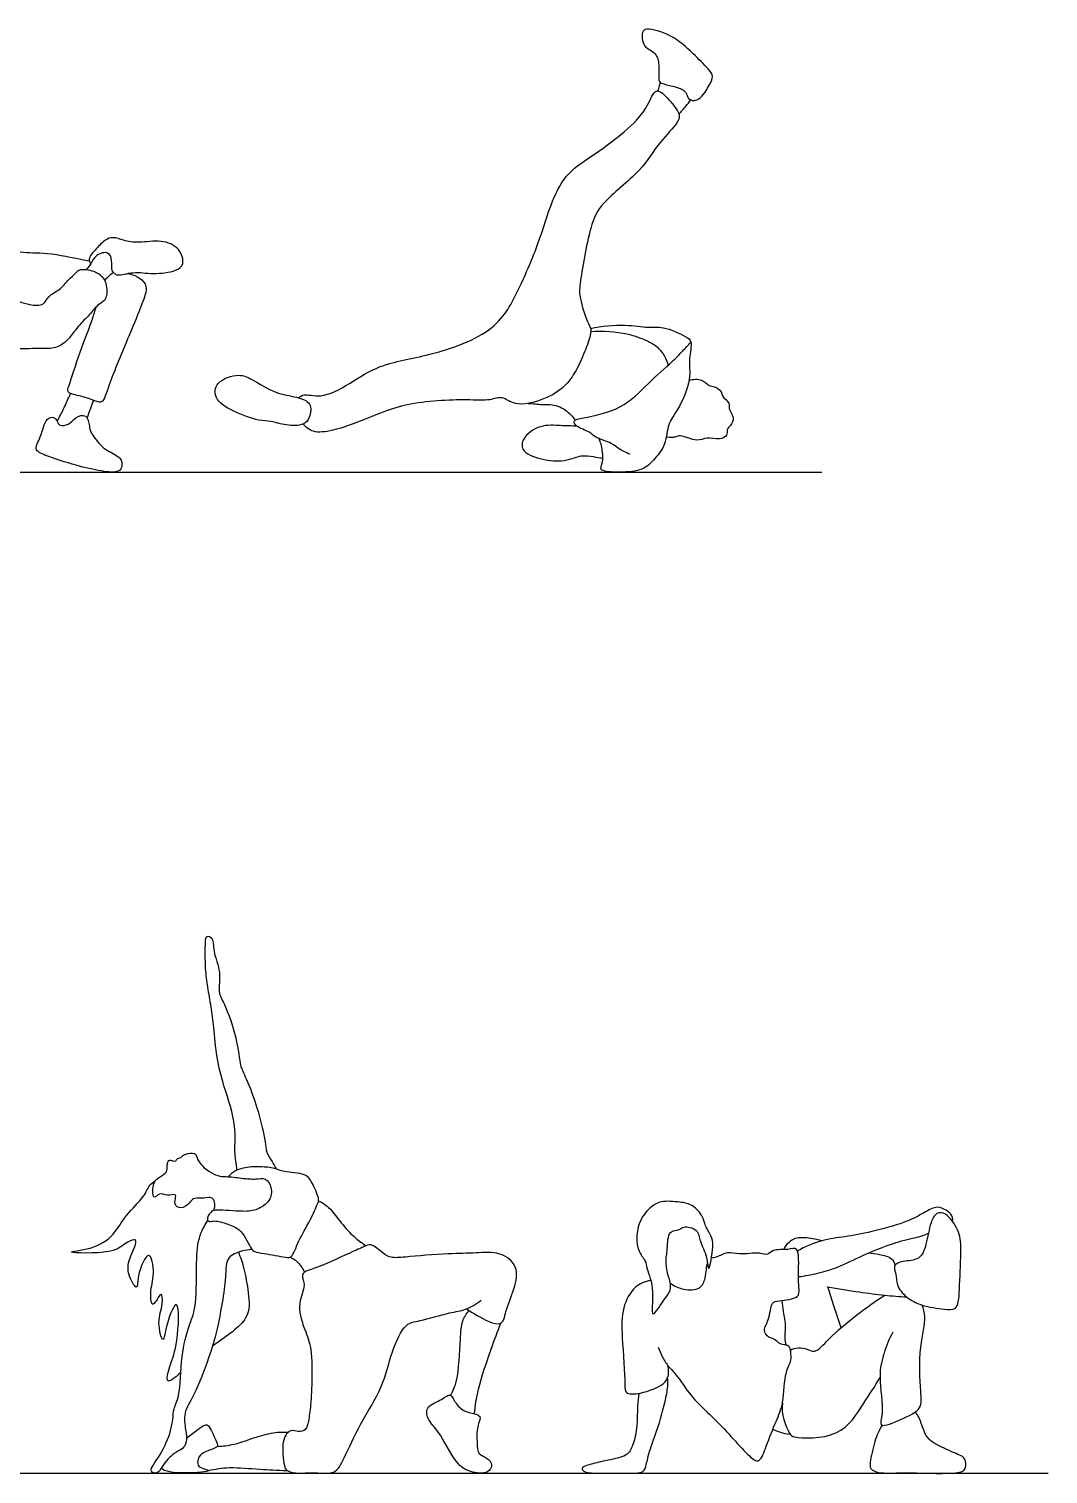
# Model space of a CAD drawing. Header units: millimetres. Extents: x 71.6 to 121.6, y 1.1 to 34.5.
# Drawn here: x 101.74 to 104.912, y 10.921 to 15.42 of the extents above; entities that cross this region are included whole.
import ezdxf

# ---------------------------------------------------------------- set-up
doc = ezdxf.new("R2010")
doc.units = ezdxf.units.MM

msp = doc.modelspace()

# ---------------------------------------------------------------- linework, layer by layer
for p, q in [((89.5772, 14.0402), (104.2076, 14.0402)), ((89.5772, 10.9244), (104.9122, 10.9244))]:
    msp.add_line(p, q)
for points, knots in [([(103.7092, 15.2506), (103.7022, 15.2539), (103.6988, 15.2647), (103.7032, 15.313), (103.6903, 15.3494), (103.6503, 15.3613), (103.6459, 15.4103), (103.6652, 15.4238), (103.7454, 15.4011), (103.805, 15.3453), (103.8527, 15.2977), (103.873, 15.272), (103.8565, 15.2416), (103.8254, 15.1906), (103.787, 15.1997), (103.7891, 15.2374), (103.724, 15.2436), (103.7092, 15.2506)], [0, 0, 0, 0, 0.228808, 0.61416, 0.951929, 1.292406, 1.65042, 1.881988, 2.371918, 2.898228, 3.356773, 3.648821, 3.965742, 4.388237, 4.678635, 4.976121, 5.456487, 5.456487, 5.456487, 5.456487]), ([(103.6977, 15.2264), (103.6997, 15.2318), (103.7022, 15.2392), (103.7047, 15.2493), (103.7055, 15.2528)], [0, 0, 0, 0, 0.2331204, 0.3502923, 0.3502923, 0.3502923, 0.3502923]), ([(102.5798, 14.2713), (102.5852, 14.2751), (102.5975, 14.2861), (102.6528, 14.2673), (102.7421, 14.3168), (102.8332, 14.3785), (102.9892, 14.4007), (103.196, 14.4727), (103.2661, 14.61), (103.3283, 14.7518), (103.3652, 14.8823), (103.4154, 14.9761), (103.5017, 15.0286), (103.6061, 15.1064), (103.6657, 15.1714), (103.6896, 15.2444), (103.7332, 15.1979), (103.7696, 15.1555), (103.7591, 15.1239), (103.6981, 15.065), (103.6468, 14.975), (103.5201, 14.8793), (103.4849, 14.806), (103.454, 14.6254), (103.4526, 14.5843), (103.4773, 14.5088), (103.489, 14.4901), (103.4894, 14.475), (103.4831, 14.45), (103.4702, 14.4139), (103.444, 14.3546), (103.4085, 14.3032), (103.3456, 14.2641), (103.2541, 14.2423), (103.2145, 14.2788), (103.1712, 14.2607), (103.0976, 14.2679), (102.9121, 14.2581), (102.7954, 14.2068), (102.6902, 14.1682), (102.6256, 14.1604), (102.6022, 14.1799), (102.5932, 14.1896)], [0, 0, 0, 0, 0.248326, 0.646227, 1.202174, 1.787989, 2.494169, 3.307429, 3.987731, 4.686525, 5.341387, 5.903482, 6.462999, 7.103347, 7.646133, 8.057593, 8.437941, 8.856832, 9.146819, 9.647012, 10.236476, 10.922059, 11.449836, 12.18854, 12.577337, 13.058162, 13.325842, 13.576585, 13.576585, 14.002359, 14.451626, 14.888002, 15.37391, 15.901489, 16.279502, 16.628445, 17.108788, 17.869432, 18.519045, 19.107875, 19.542508, 19.895348, 19.895348, 19.895348, 19.895348]), ([(103.7632, 15.1545), (103.7708, 15.1624), (103.783, 15.1761), (103.7951, 15.1918), (103.7999, 15.1984)], [0, 0, 0, 0, 0.3217021, 0.5499677, 0.5499677, 0.5499677, 0.5499677]), ([(101.6052, 14.7585), (101.6116, 14.7528), (101.6267, 14.7417), (101.6607, 14.7417), (101.7164, 14.7206), (101.7945, 14.7258), (101.9018, 14.7023), (101.9193, 14.6994), (101.9279, 14.6977)], [0, 0, 0, 0, 0.287612, 0.610874, 1.037699, 1.558692, 2.144475, 2.434536, 2.434536, 2.434536, 2.434536]), ([(102.006, 14.6581), (102.0095, 14.6563), (102.0173, 14.6499), (102.068, 14.666), (102.1252, 14.6547), (102.196, 14.6637), (102.2266, 14.6869), (102.2101, 14.74), (102.1512, 14.7651), (102.0842, 14.7518), (102.0356, 14.7599), (102.0034, 14.7733), (101.9764, 14.7635), (101.9509, 14.7363), (101.9216, 14.7043), (101.93, 14.6927), (101.9326, 14.6882)], [0, 0, 0, 0, 0.196009, 0.588056, 1.039395, 1.513765, 1.830865, 2.212415, 2.652031, 3.121475, 3.51948, 3.844128, 4.13046, 4.487617, 4.843345, 5.067381, 5.067381, 5.067381, 5.067381]), ([(102.006, 14.6581), (102.0036, 14.6609), (101.9969, 14.6668), (101.9999, 14.6993), (101.9891, 14.7289), (101.9463, 14.7177), (101.9342, 14.6874), (101.9233, 14.6762), (101.9184, 14.6703)], [0, 0, 0, 0, 0.189605, 0.509721, 0.798319, 1.133693, 1.453671, 1.725303, 1.725303, 1.725303, 1.725303]), ([(101.6579, 14.6033), (101.6658, 14.5959), (101.6824, 14.5814), (101.7401, 14.5586), (101.7879, 14.5576), (101.8001, 14.5908), (101.8374, 14.6055), (101.862, 14.6396), (101.8861, 14.6584), (101.8947, 14.6717), (101.9262, 14.6714), (101.9701, 14.6555), (101.9844, 14.6176), (101.9821, 14.574), (101.955, 14.5634), (101.9282, 14.5277), (101.8932, 14.4959), (101.8591, 14.4449), (101.8196, 14.4223), (101.7694, 14.4264), (101.7276, 14.4219), (101.6423, 14.4262), (101.5737, 14.4472), (101.5421, 14.4502), (101.5112, 14.4608), (101.4739, 14.4693), (101.4619, 14.4882), (101.454, 14.4961), (101.4505, 14.5002)], [0, 0, 0, 0, 0.323476, 0.772455, 1.142155, 1.449883, 1.800886, 2.172164, 2.481664, 2.692139, 2.996022, 3.376378, 3.730366, 4.083849, 4.370819, 4.743157, 5.14182, 5.58286, 5.957675, 6.347425, 6.719686, 7.246682, 7.730066, 8.043098, 8.367964, 8.713971, 8.973764, 9.202913, 9.202913, 9.202913, 9.202913]), ([(102.0458, 14.6579), (102.0625, 14.6561), (102.0855, 14.6459), (102.1126, 14.6181), (102.0901, 14.5575), (102.0518, 14.4634), (101.9906, 14.3209), (101.9717, 14.2522), (101.948, 14.2613), (101.9046, 14.2771), (101.8563, 14.2849), (101.8669, 14.3146), (101.8998, 14.4167), (101.9353, 14.5064), (101.946, 14.5412), (101.9495, 14.554)], [0, 0, 0, 0, 0.339304, 0.657695, 1.074539, 1.653712, 2.368355, 2.792661, 3.020351, 3.415754, 3.773844, 4.028933, 4.612362, 5.199687, 5.487749, 5.487749, 5.487749, 5.487749]), ([(101.9761, 14.6363), (101.9799, 14.6413), (101.9884, 14.6508), (101.9979, 14.6583), (102.0029, 14.6617)], [0, 0, 0, 0, 0.2473769, 0.4890481, 0.4890481, 0.4890481, 0.4890481]), ([(103.4879, 14.4874), (103.5233, 14.4944), (103.5936, 14.5018), (103.667, 14.4881), (103.7138, 14.4959), (103.7825, 14.4639), (103.8073, 14.4469), (103.7911, 14.3894), (103.8039, 14.3291), (103.7621, 14.2326), (103.7266, 14.1913), (103.7252, 14.1249), (103.6821, 14.0744), (103.6497, 14.0421), (103.5709, 14.0386), (103.5118, 14.0433), (103.5283, 14.0689), (103.5261, 14.1086), (103.5196, 14.1327), (103.5146, 14.1445)], [0, 0, 0, 0, 0.583644, 1.058435, 1.445181, 1.924259, 2.207004, 2.608054, 3.058634, 3.620549, 4.035542, 4.472283, 4.92133, 5.363248, 5.798577, 6.176454, 6.421113, 6.775639, 7.122801, 7.122801, 7.122801, 7.122801]), ([(103.6112, 14.0955), (103.5987, 14.1006), (103.5731, 14.1127), (103.5557, 14.1316), (103.5006, 14.1468), (103.4869, 14.1669), (103.444, 14.1785), (103.4319, 14.203), (103.4729, 14.2099), (103.5896, 14.2336), (103.6639, 14.3154), (103.7411, 14.3813), (103.7736, 14.4161), (103.7921, 14.4352), (103.8006, 14.4444)], [0, 0, 0, 0, 0.356693, 0.648485, 1.056652, 1.337842, 1.703322, 1.936807, 2.246318, 2.855317, 3.456099, 4.016105, 4.400026, 4.744799, 4.744799, 4.744799, 4.744799]), ([(103.4888, 14.4778), (103.5262, 14.4812), (103.6004, 14.4749), (103.6633, 14.45), (103.7031, 14.4291), (103.7246, 14.3921), (103.7299, 14.3726)], [0, 0, 0, 0, 0.595585, 1.051598, 1.419615, 1.855452, 1.855452, 1.855452, 1.855452]), ([(102.5932, 14.1896), (102.603, 14.1937), (102.6154, 14.2094), (102.6223, 14.2581), (102.5696, 14.2758), (102.5078, 14.2835), (102.4359, 14.3287), (102.3955, 14.3485), (102.3202, 14.3246), (102.3153, 14.2655), (102.3751, 14.2277), (102.4537, 14.199), (102.4932, 14.1998), (102.5404, 14.184), (102.5802, 14.1841), (102.5932, 14.1896)], [0, 0, 0, 0, 0.303757, 0.658301, 1.039391, 1.494949, 2.003398, 2.381284, 2.843039, 3.216122, 3.674229, 4.188131, 4.537047, 4.931852, 5.333859, 5.333859, 5.333859, 5.333859]), ([(103.7947, 14.3257), (103.8072, 14.3295), (103.8357, 14.3317), (103.8559, 14.3071), (103.8745, 14.3081), (103.8969, 14.2924), (103.8954, 14.2761), (103.9234, 14.2546), (103.9173, 14.2429), (103.924, 14.2261), (103.9361, 14.2086), (103.9254, 14.184), (103.9106, 14.1737), (103.9161, 14.1527), (103.8878, 14.1392), (103.8508, 14.1507), (103.8189, 14.1323), (103.7735, 14.1554), (103.7567, 14.1514), (103.7439, 14.1457), (103.7303, 14.1483), (103.7244, 14.1511)], [0, 0, 0, 0, 0.351866, 0.648912, 0.8826, 1.174967, 1.397875, 1.708101, 1.942788, 2.175172, 2.426029, 2.70215, 2.93028, 3.16104, 3.43466, 3.785783, 4.110086, 4.494926, 4.719956, 4.923777, 5.172695, 5.172695, 5.172695, 5.172695]), ([(101.8283, 14.1982), (101.8352, 14.211), (101.8486, 14.237), (101.863, 14.2688), (101.8697, 14.2849)], [0, 0, 0, 0, 0.3688517, 0.7726563, 0.7726563, 0.7726563, 0.7726563]), ([(101.9217, 14.2085), (101.9251, 14.2189), (101.9312, 14.2366), (101.9386, 14.2554), (101.9419, 14.2634)], [0, 0, 0, 0, 0.3197169, 0.5588887, 0.5588887, 0.5588887, 0.5588887]), ([(101.8283, 14.1982), (101.8258, 14.2031), (101.8183, 14.2131), (101.7896, 14.2079), (101.7797, 14.1491), (101.7528, 14.1096), (101.7962, 14.0891), (101.8888, 14.0601), (101.9606, 14.0428), (102.0205, 14.0371), (102.0314, 14.0589), (102.0279, 14.0876), (101.9824, 14.1062), (101.9621, 14.1243), (101.9306, 14.1635), (101.929, 14.1818), (101.9221, 14.224), (101.8822, 14.2108), (101.867, 14.1867), (101.8343, 14.1823), (101.8307, 14.1936), (101.8283, 14.1982)], [0, 0, 0, 0, 0.223544, 0.477205, 0.903636, 1.254069, 1.586231, 2.144059, 2.646055, 3.050463, 3.291202, 3.568774, 3.942997, 4.251437, 4.631833, 4.886082, 5.206602, 5.516174, 5.822229, 6.10855, 6.320283, 6.320283, 6.320283, 6.320283]), ([(103.2938, 14.2539), (103.3085, 14.2531), (103.338, 14.2492), (103.3872, 14.2524), (103.4279, 14.2198), (103.4363, 14.2078), (103.4401, 14.2017)], [0, 0, 0, 0, 0.373338, 0.764853, 1.155403, 1.415861, 1.415861, 1.415861, 1.415861]), ([(103.4461, 14.1828), (103.4291, 14.1841), (103.3945, 14.1835), (103.3315, 14.1906), (103.2725, 14.1461), (103.2736, 14.0988), (103.3468, 14.0749), (103.4132, 14.073), (103.4577, 14.0943), (103.4971, 14.0884), (103.5169, 14.0849), (103.5266, 14.0823)], [0, 0, 0, 0, 0.402062, 0.845438, 1.302847, 1.632487, 2.100426, 2.565002, 2.950083, 3.295095, 3.602242, 3.602242, 3.602242, 3.602242]), ([(102.3886, 11.8675), (102.3853, 11.8868), (102.3779, 11.9274), (102.3884, 12.0064), (102.3466, 12.1278), (102.3236, 12.2155), (102.3168, 12.311), (102.3079, 12.3738), (102.2965, 12.4383), (102.2886, 12.493), (102.2889, 12.5716), (102.2908, 12.5997), (102.3161, 12.59), (102.3121, 12.5456), (102.3403, 12.484), (102.3267, 12.4213), (102.3515, 12.3825), (102.3872, 12.2835), (102.3976, 12.1946), (102.4041, 12.1799), (102.4289, 12.125), (102.4537, 12.0531), (102.4777, 11.9587), (102.4763, 11.9239), (102.4982, 11.8945), (102.5055, 11.8789), (102.5095, 11.871)], [0, 0, 0, 0, 0.459895, 0.991885, 1.66617, 2.250418, 2.828583, 3.310776, 3.785005, 4.245632, 4.782655, 5.052171, 5.289477, 5.670931, 6.169619, 6.630029, 7.023648, 7.652592, 8.208843, 8.44575, 8.888433, 9.439437, 10.025243, 10.374789, 10.722516, 11.030933, 11.030933, 11.030933, 11.030933]), ([(102.3151, 11.7415), (102.3187, 11.7498), (102.3211, 11.7688), (102.3086, 11.7849), (102.2848, 11.7789), (102.2558, 11.7817), (102.243, 11.7709), (102.2235, 11.7461), (102.1924, 11.7541), (102.1955, 11.7776), (102.1995, 11.7958), (102.1691, 11.7845), (102.147, 11.8007), (102.1245, 11.7686), (102.125, 11.8341), (102.1477, 11.8448), (102.1695, 11.8612), (102.1705, 11.8706), (102.1701, 11.884), (102.1729, 11.8948), (102.1787, 11.8998), (102.1884, 11.896), (102.1981, 11.8948), (102.2022, 11.9049), (102.2101, 11.9044), (102.2167, 11.9103), (102.2276, 11.9193), (102.2558, 11.922), (102.263, 11.9104), (102.2705, 11.8817), (102.3279, 11.8459), (102.3533, 11.8486), (102.403, 11.8424), (102.4454, 11.8378), (102.4771, 11.8451), (102.4987, 11.8136), (102.4926, 11.7693), (102.4502, 11.7422), (102.408, 11.7367), (102.3269, 11.7458), (102.3048, 11.7393), (102.2952, 11.7206), (102.2965, 11.7098), (102.3026, 11.7055), (102.3191, 11.7125), (102.361, 11.699), (102.4038, 11.6839), (102.4304, 11.6219), (102.4429, 11.6123), (102.473, 11.6083), (102.5376, 11.596), (102.5601, 11.5936), (102.5791, 11.6503), (102.6158, 11.7082), (102.6381, 11.7621), (102.6452, 11.7771), (102.6245, 11.8245), (102.6026, 11.8603), (102.5333, 11.8598), (102.5055, 11.8748), (102.4594, 11.8787), (102.4047, 11.8772), (102.3729, 11.8611), (102.3605, 11.847)], [-11.583341, -11.583341, -11.583341, -11.583341, -11.305496, -11.0567, -10.768814, -10.451093, -10.211118, -9.885994, -9.593649, -9.317781, -9.110487, -8.813946, -8.514301, -8.255239, -7.85935, -7.547228, -7.248327, -7.071193, -6.85275, -6.653064, -6.503805, -6.314897, -6.137927, -5.959207, -5.803195, -5.632932, -5.403581, -5.099384, -4.899705, -4.580417, -4.102382, -3.793709, -3.375771, -2.975281, -2.656047, -2.319079, -1.935124, -1.53238, -1.12701, -0.59169, -0.312883, 0, 0, 0.18122, 0.418332, 0.807967, 1.22013, 1.694437, 1.918582, 2.245525, 2.737701, 2.991443, 3.423425, 3.948769, 4.393124, 4.627268, 5.042858, 5.427562, 5.902736, 6.245422, 6.64974, 7.089343, 7.539923, 7.539923, 7.539923, 7.539923]), ([(102.2132, 11.2373), (102.1933, 11.2201), (102.1615, 11.1956), (102.1813, 11.2677), (102.2042, 11.3238), (102.2111, 11.4922), (102.1669, 11.3922), (102.1584, 11.3139), (102.1379, 11.4006), (102.158, 11.4423), (102.1545, 11.5012), (102.1228, 11.4272), (102.1157, 11.4944), (102.1334, 11.5377), (102.1173, 11.6354), (102.0754, 11.5404), (102.0807, 11.4845), (102.0421, 11.5504), (102.0532, 11.5947), (102.0865, 11.6629), (102.0319, 11.636), (102.0025, 11.6054), (101.8228, 11.6107), (101.9435, 11.6209), (102.0068, 11.6639), (102.0389, 11.7276), (102.0994, 11.7814), (102.1134, 11.8214), (102.1271, 11.8298), (102.1331, 11.8336)], [2.636039, 2.636039, 2.636039, 2.636039, 2.991181, 3.39264, 3.945088, 4.574047, 5.053616, 5.488042, 5.923715, 6.389973, 6.713631, 7.086171, 7.4414, 7.91833, 8.369501, 8.876293, 9.234202, 9.647791, 10.097505, 10.524295, 10.870192, 11.322435, 11.969786, 12.432834, 12.982791, 13.486214, 14.02307, 14.401345, 14.677195, 14.677195, 14.677195, 14.677195]), ([(102.6418, 11.7719), (102.6528, 11.766), (102.676, 11.754), (102.7166, 11.695), (102.7553, 11.6559), (102.778, 11.6396), (102.7894, 11.6324)], [0, 0, 0, 0, 0.367689, 0.871017, 1.320939, 1.70198, 1.70198, 1.70198, 1.70198]), ([(103.7643, 11.6826), (103.757, 11.6797), (103.7279, 11.6809), (103.7283, 11.6207), (103.7206, 11.5805), (103.7295, 11.5381), (103.7438, 11.4966), (103.7165, 11.4649), (103.6705, 11.3913), (103.6897, 11.4966), (103.6627, 11.5579), (103.6607, 11.5872), (103.6304, 11.6171), (103.6301, 11.7004), (103.6714, 11.7515), (103.7069, 11.7735), (103.7667, 11.7683), (103.8062, 11.7616), (103.8395, 11.7238), (103.8418, 11.6983), (103.8658, 11.6607), (103.8727, 11.6352), (103.854, 11.5331), (103.8519, 11.6033), (103.827, 11.6431), (103.825, 11.6845), (103.7765, 11.6954), (103.7699, 11.6848), (103.7643, 11.6826)], [0, 0, 0, 0, 0.313335, 0.733577, 1.123712, 1.506964, 1.87403, 2.270732, 2.690104, 3.175511, 3.680702, 3.980855, 4.344172, 4.865253, 5.333818, 5.704106, 6.148713, 6.526165, 6.921293, 7.222828, 7.594864, 7.939087, 8.426806, 8.773512, 9.2052, 9.559977, 9.928605, 10.166774, 10.166774, 10.166774, 10.166774]), ([(104.6141, 11.7089), (104.62, 11.7249), (104.5887, 11.7499), (104.5582, 11.7554), (104.5113, 11.7254), (104.4626, 11.7024), (104.3626, 11.6744), (104.281, 11.6597), (104.2068, 11.6508), (104.156, 11.6292), (104.1321, 11.6161)], [3.812538, 3.812538, 3.812538, 3.812538, 4.203671, 4.545795, 4.978182, 5.433723, 6.048868, 6.609314, 7.129587, 7.678232, 7.678232, 7.678232, 7.678232]), ([(102.4347, 11.6201), (102.4235, 11.62), (102.402, 11.6166), (102.3513, 11.5972), (102.3559, 11.5304), (102.3273, 11.3688), (102.3019, 11.2879), (102.2577, 11.1683), (102.2195, 11.1151), (102.2278, 11.0597), (102.233, 11.0222), (102.219, 10.9974), (102.1906, 10.9885), (102.1546, 10.9491), (102.1434, 10.9197), (102.1142, 10.9285), (102.1311, 10.9558), (102.1731, 11.0183), (102.1894, 11.0898), (102.1896, 11.1256), (102.2127, 11.1679), (102.2121, 11.2882), (102.2369, 11.3825), (102.2627, 11.4398), (102.2605, 11.5655), (102.2648, 11.6553), (102.2858, 11.6939), (102.2969, 11.7108)], [0, 0, 0, 0, 0.347811, 0.748182, 1.214677, 1.979183, 2.561344, 3.226454, 3.707648, 4.140577, 4.507283, 4.803498, 5.126392, 5.54105, 5.856844, 6.112803, 6.400299, 6.910043, 7.422449, 7.769741, 8.168991, 8.828143, 9.420846, 9.892682, 10.559976, 11.133894, 11.601722, 11.601722, 11.601722, 11.601722]), ([(104.6328, 11.4571), (104.6311, 11.4483), (104.6252, 11.4318), (104.5857, 11.4338), (104.5183, 11.4447), (104.4712, 11.4686), (104.4384, 11.5083), (104.4407, 11.5427), (104.4275, 11.5727), (104.4621, 11.5859), (104.5148, 11.5858), (104.5346, 11.6372), (104.5443, 11.7023), (104.5631, 11.7366), (104.5975, 11.735), (104.6364, 11.6793), (104.6433, 11.6236), (104.6362, 11.513), (104.6355, 11.4709), (104.6328, 11.4571)], [0, 0, 0, 0, 0.279483, 0.623558, 1.115182, 1.547109, 1.95177, 2.295152, 2.593245, 2.912594, 3.324021, 3.73513, 4.222676, 4.565492, 4.86691, 5.328778, 5.782859, 6.402144, 6.83677, 6.83677, 6.83677, 6.83677]), ([(104.0893, 11.62), (104.0932, 11.6294), (104.1056, 11.6475), (104.1399, 11.6627), (104.1912, 11.653), (104.2028, 11.6494), (104.2086, 11.6475)], [0, 0, 0, 0, 0.324071, 0.679731, 1.096229, 1.348152, 1.348152, 1.348152, 1.348152]), ([(104.1353, 11.5359), (104.1556, 11.5383), (104.1966, 11.5458), (104.2583, 11.5639), (104.3356, 11.6031), (104.4209, 11.638), (104.4839, 11.6545), (104.5253, 11.663), (104.5397, 11.6708)], [0, 0, 0, 0, 0.460479, 0.929731, 1.479402, 2.045724, 2.54072, 2.915613, 2.915613, 2.915613, 2.915613]), ([(102.3922, 11.6121), (102.3989, 11.5953), (102.4112, 11.5605), (102.4239, 11.4854), (102.4318, 11.3989), (102.3563, 11.3521), (102.3113, 11.3192)], [0, 0, 0, 0, 0.442163, 0.965297, 1.497233, 2.145117, 2.145117, 2.145117, 2.145117]), ([(103.1026, 11.4354), (103.1131, 11.428), (103.1316, 11.4174), (103.2153, 11.3707), (103.223, 11.4328), (103.252, 11.4957), (103.2662, 11.57), (103.206, 11.6156), (103.1283, 11.6085), (103.0463, 11.6083), (102.9156, 11.5975), (102.8681, 11.5928), (102.8415, 11.6076), (102.8068, 11.6413), (102.7819, 11.6286), (102.7477, 11.614), (102.6407, 11.5636), (102.6124, 11.5571), (102.5946, 11.5487), (102.5874, 11.5382), (102.6042, 11.507), (102.5732, 11.4521), (102.5951, 11.3761), (102.6208, 11.3211), (102.6221, 11.2207), (102.6181, 11.1395), (102.6109, 11.0881), (102.6045, 11.0569), (102.5777, 11.0516), (102.5538, 11.0623), (102.5233, 11.0267), (102.5341, 10.9482), (102.5397, 10.9322), (102.5728, 10.9214), (102.631, 10.9286), (102.6947, 10.9178), (102.7237, 10.9751), (102.7709, 11.0805), (102.844, 11.1906), (102.8656, 11.2979), (102.9103, 11.3943), (102.9558, 11.3957), (103.0495, 11.4259), (103.0989, 11.4297), (103.1332, 11.4509), (103.1476, 11.4628)], [0, 0, 0, 0, 0.365649, 0.87822, 1.257136, 1.762666, 2.242507, 2.708794, 3.219146, 3.773696, 4.466909, 4.870428, 5.19462, 5.592887, 5.874908, 6.249942, 6.896232, 7.305777, 7.305777, 7.542303, 7.868736, 8.328184, 8.848189, 9.320171, 9.916039, 10.466637, 10.897569, 11.212512, 11.498754, 11.783354, 12.156267, 12.684076, 12.920295, 13.259162, 13.722336, 14.172178, 14.62326, 15.27749, 15.967856, 16.606249, 17.195389, 17.618442, 18.198339, 18.623244, 19.064772, 19.064772, 19.064772, 19.064772]), ([(103.6988, 11.3165), (103.7022, 11.3065), (103.7106, 11.2871), (103.7284, 11.2568), (103.7573, 11.2309), (103.8029, 11.1551), (103.8947, 11.0786), (103.9892, 10.9633), (104.0174, 10.9602), (104.0363, 11.0124), (104.0654, 11.0868), (104.0909, 11.1419), (104.0907, 11.2381), (104.1155, 11.2736), (104.1106, 11.2998), (104.1098, 11.3239), (104.0764, 11.3227), (104.0621, 11.3435), (104.0417, 11.3446), (104.0225, 11.3707), (104.0457, 11.4004), (104.0494, 11.4578), (104.0758, 11.4608), (104.1382, 11.467), (104.1373, 11.4997), (104.1334, 11.5424), (104.1402, 11.6339), (104.1012, 11.6167), (104.0569, 11.6237), (104.0395, 11.6), (104.0141, 11.6136), (103.9503, 11.6018), (103.9163, 11.6156), (103.8813, 11.5955), (103.8699, 11.5945), (103.8643, 11.5935)], [0, 0, 0, 0, 0.331478, 0.672455, 1.033123, 1.568305, 2.247275, 2.950247, 3.194123, 3.605466, 4.139248, 4.608081, 5.175331, 5.550539, 5.844313, 6.100971, 6.409424, 6.692454, 6.947845, 7.241934, 7.593986, 8.015401, 8.29963, 8.740077, 9.02575, 9.439773, 9.948126, 10.25417, 10.645724, 10.924996, 11.213635, 11.682136, 12.039097, 12.392328, 12.635045, 12.635045, 12.635045, 12.635045]), ([(104.3532, 11.6096), (104.3648, 11.6092), (104.3866, 11.6057), (104.428, 11.5959), (104.4333, 11.5783), (104.4353, 11.5708)], [0, 0, 0, 0, 0.3475493, 0.7153841, 0.9996706, 0.9996706, 0.9996706, 0.9996706]), ([(102.554, 11.5968), (102.5614, 11.5929), (102.5759, 11.5838), (102.5922, 11.5619), (102.5976, 11.5497)], [0, 0, 0, 0, 0.3011664, 0.68001, 0.68001, 0.68001, 0.68001]), ([(103.7364, 11.5156), (103.7487, 11.5065), (103.776, 11.4938), (103.8314, 11.4939), (103.8462, 11.5304), (103.8483, 11.5581), (103.8508, 11.5716), (103.8519, 11.5782)], [0, 0, 0, 0, 0.398206, 0.809163, 1.152485, 1.463155, 1.72662, 1.72662, 1.72662, 1.72662]), ([(103.6755, 11.5239), (103.6582, 11.5203), (103.6216, 11.5076), (103.5837, 11.4355), (103.5856, 11.3498), (103.5965, 11.2063), (103.5944, 11.1698), (103.646, 11.1695), (103.7164, 11.198), (103.7272, 11.219), (103.7321, 11.2337), (103.7313, 11.2507), (103.7291, 11.2588)], [0, 0, 0, 0, 0.428738, 0.92928, 1.49678, 2.202966, 2.508011, 2.892741, 3.408874, 3.677611, 3.903722, 4.197811, 4.197811, 4.197811, 4.197811]), ([(104.1105, 11.3069), (104.1176, 11.311), (104.1336, 11.3176), (104.1638, 11.3108), (104.189, 11.2961), (104.2317, 11.3473), (104.3178, 11.4191), (104.374, 11.4592), (104.4036, 11.4783)], [0, 0, 0, 0, 0.292335, 0.614742, 0.897252, 1.34174, 1.975741, 2.580636, 2.580636, 2.580636, 2.580636]), ([(104.2259, 11.5041), (104.2586, 11.4982), (104.3233, 11.4879), (104.4027, 11.4779), (104.4491, 11.4741), (104.4719, 11.4726)], [0, 0, 0, 0, 0.586807, 1.112983, 1.599945, 1.599945, 1.599945, 1.599945]), ([(104.2682, 11.3769), (104.2599, 11.4016), (104.2431, 11.4491), (104.2332, 11.4878), (104.2259, 11.5041)], [0, 0, 0, 0, 0.536144, 0.9771283, 0.9771283, 0.9771283, 0.9771283]), ([(103.053, 11.1662), (103.0602, 11.1812), (103.0766, 11.2103), (103.0832, 11.3395), (103.0857, 11.3969), (103.1021, 11.4206), (103.1102, 11.4302)], [0, 0, 0, 0, 0.413562, 1.070289, 1.517882, 1.878233, 1.878233, 1.878233, 1.878233]), ([(104.0977, 11.3223), (104.0955, 11.3298), (104.0913, 11.346), (104.0984, 11.3793), (104.0874, 11.4277), (104.0859, 11.4502), (104.0847, 11.4617)], [0, 0, 0, 0, 0.285252, 0.625558, 1.03764, 1.382696, 1.382696, 1.382696, 1.382696]), ([(104.4286, 11.3629), (104.4173, 11.3423), (104.3994, 11.297), (104.3821, 11.2238), (104.4034, 11.1172), (104.3811, 11.0596), (104.4597, 11.0938), (104.5226, 11.1232), (104.514, 11.183), (104.5091, 11.3151), (104.5352, 11.4092), (104.524, 11.4359), (104.5198, 11.4477)], [0, 0, 0, 0, 0.49302, 1.007613, 1.630197, 1.984823, 2.455031, 2.937532, 3.356382, 4.044309, 4.620529, 4.980288, 4.980288, 4.980288, 4.980288]), ([(103.1266, 11.1092), (103.1295, 11.1349), (103.1359, 11.1856), (103.1789, 11.3121), (103.1985, 11.3643), (103.2092, 11.3912)], [0, 0, 0, 0, 0.514318, 1.18006, 1.723857, 1.723857, 1.723857, 1.723857]), ([(103.6389, 11.1728), (103.6372, 11.1597), (103.6329, 11.1336), (103.6348, 11.0551), (103.6169, 11.0042), (103.607, 10.9851), (103.5841, 10.9726), (103.5271, 10.9614), (103.4821, 10.9509), (103.4585, 10.9415), (103.4677, 10.9253), (103.5149, 10.9238), (103.5934, 10.9255), (103.6544, 10.922), (103.6623, 10.9529), (103.6713, 10.9956), (103.6965, 11.0573), (103.7217, 11.1484), (103.7298, 11.1969), (103.7285, 11.2137), (103.7277, 11.2213)], [0, 0, 0, 0, 0.369864, 0.892293, 1.323336, 1.580734, 1.867476, 2.319525, 2.735298, 2.993395, 3.184554, 3.573557, 4.120052, 4.550773, 4.842726, 5.226462, 5.714314, 6.293367, 6.700577, 6.982183, 6.982183, 6.982183, 6.982183]), ([(104.0853, 11.1426), (104.0793, 11.1114), (104.1053, 11.0465), (104.1214, 11.0332), (104.2712, 11.0282), (104.3368, 11.1439), (104.3743, 11.1945), (104.389, 11.2225)], [0, 0, 0, 0, 0.574427, 0.843163, 1.510814, 2.173072, 2.745695, 2.745695, 2.745695, 2.745695]), ([(103.0583, 11.1595), (103.0556, 11.164), (103.0502, 11.1724), (103.0192, 11.148), (102.9731, 11.1331), (102.9823, 11.0846), (103.0185, 11.0559), (103.0663, 10.9545), (103.1106, 10.9257), (103.1686, 10.921), (103.1863, 10.9501), (103.166, 10.9744), (103.1365, 10.981), (103.1353, 11.0208), (103.1323, 11.0668), (103.1531, 11.1062), (103.1114, 11.1105), (103.0783, 11.1252), (103.0632, 11.1513), (103.0583, 11.1595)], [0, 0, 0, 0, 0.197181, 0.544364, 0.939569, 1.290674, 1.697574, 2.306501, 2.739456, 3.1657, 3.457244, 3.760623, 4.064962, 4.407412, 4.819536, 5.152417, 5.480099, 5.847282, 6.203621, 6.203621, 6.203621, 6.203621]), ([(104.3953, 11.0737), (104.3865, 11.0575), (104.3715, 11.0262), (104.3579, 10.9601), (104.3571, 10.9371), (104.3894, 10.9215), (104.4655, 10.9284), (104.6111, 10.9199), (104.6613, 10.9315), (104.6544, 10.9717), (104.6358, 10.9814), (104.5876, 11.001), (104.5391, 11.0265), (104.5244, 11.0564), (104.5119, 11.0991), (104.5026, 11.1094), (104.4982, 11.1146)], [0, 0, 0, 0, 0.437434, 0.91507, 1.178191, 1.492934, 2.015925, 2.740548, 3.115695, 3.43696, 3.698285, 4.123755, 4.556922, 4.894841, 5.279741, 5.544738, 5.544738, 5.544738, 5.544738]), ([(102.2305, 11.0333), (102.2569, 11.0534), (102.2847, 11.0767), (102.3019, 11.0747), (102.3203, 11.0274), (102.3327, 11.0068), (102.3048, 10.9971), (102.2696, 10.9831), (102.2635, 10.9571), (102.2689, 10.9401), (102.2979, 10.9351), (102.2988, 10.9325), (102.3003, 10.9283), (102.2209, 10.9213), (102.1613, 10.9283), (102.1522, 10.9401)], [1.947238, 1.947238, 1.947238, 1.947238, 2.433878, 2.63966, 3.066374, 3.332795, 3.62603, 4.000061, 4.289802, 4.536081, 4.852751, 4.852751, 4.852751, 5.371533, 5.886093, 5.886093, 5.886093, 5.886093]), ([(102.3264, 11.0077), (102.344, 11.0088), (102.3791, 11.0115), (102.4562, 11.0409), (102.5098, 11.0527), (102.5362, 11.0524), (102.5473, 11.0515)], [0, 0, 0, 0, 0.435838, 0.979361, 1.43517, 1.756772, 1.756772, 1.756772, 1.756772]), ([(104.0557, 11.0613), (104.0633, 11.0573), (104.075, 11.0515), (104.0982, 11.047), (104.1091, 11.0459)], [0, 0, 0, 0, 0.2985308, 0.5481519, 0.5481519, 0.5481519, 0.5481519]), ([(102.2988, 10.9325), (102.3205, 10.9371), (102.3649, 10.945), (102.4558, 10.9359), (102.5119, 10.9336), (102.5444, 10.9323)], [0, 0, 0, 0, 0.488968, 1.070505, 1.571652, 1.571652, 1.571652, 1.571652])]:
    msp.add_open_spline(points, degree=3, knots=knots)

doc.saveas('drawing.dxf')
